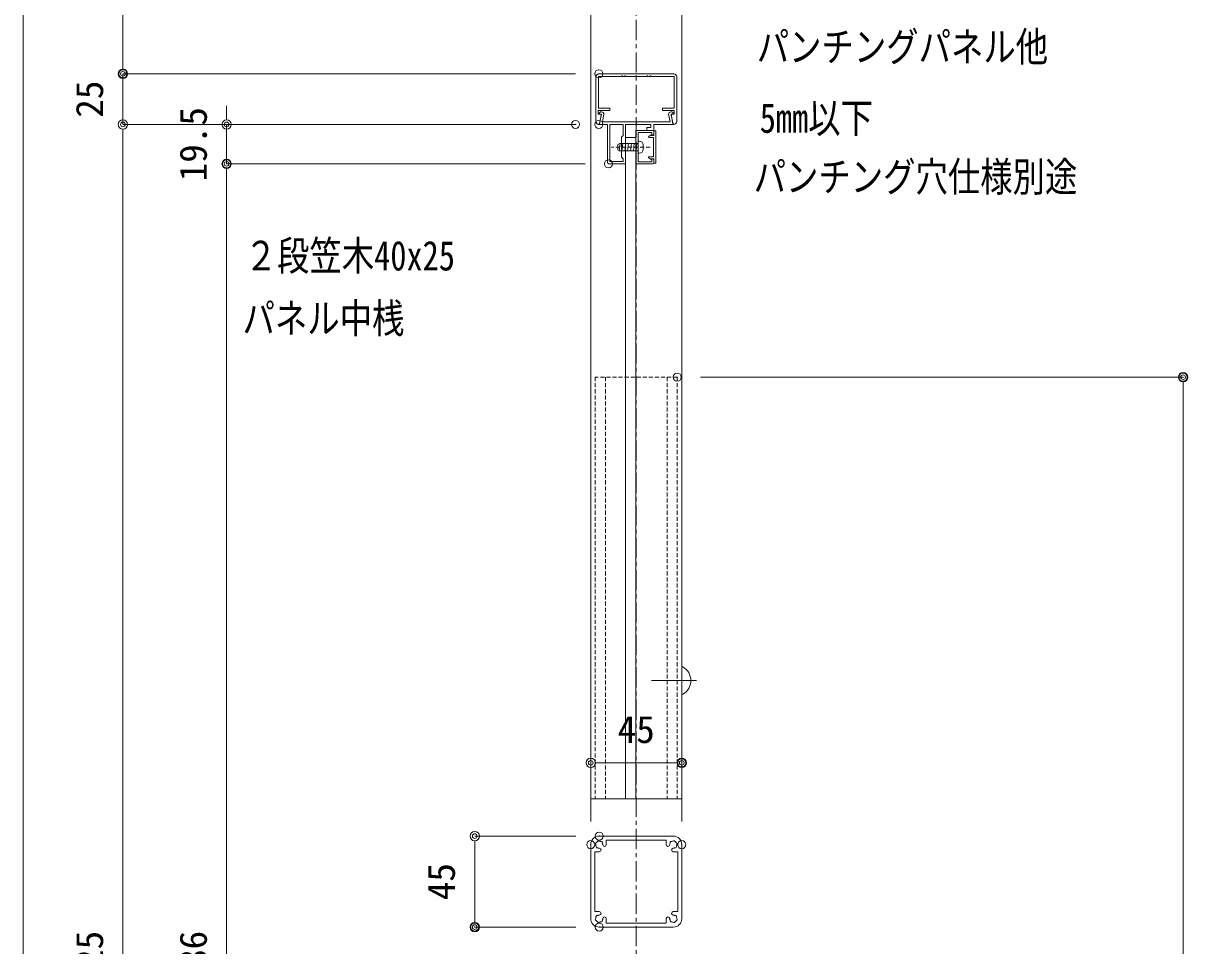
# Model space of a CAD drawing. Units: millimetres, scale not verified. Extents: x -1682 to 1682, y -1188 to 1188.
# Drawn here: x -136 to 440, y -164 to 292 of the extents above; entities that cross this region are included whole.
import ezdxf
from ezdxf.enums import TextEntityAlignment as Align

# ---------------------------------------------------------------- set-up
doc = ezdxf.new("R2010")
doc.units = ezdxf.units.MM
doc.header["$LTSCALE"] = 8
doc.header["$PDMODE"] = 32
doc.header["$PDSIZE"] = 4
doc.linetypes.add('USER1', pattern=[2, 1.25, -0.25, 0.25, -0.25])
doc.linetypes.add('USER3', pattern=[0.375, 0.25, -0.125])
for name, color, linetype, lineweight in [('0-0_0', 7, 'Continuous', 18), ('0-1_DEFPOINTS', 7, 'Continuous', 18), ('0-4_アンカー', 4, 'Continuous', 18), ('0-A_6ﾊｯﾁﾝｸﾞ', 4, 'Continuous', 18), ('0-B_51破線ｱﾙﾐ', 3, 'USER3', 18), ('0-C_2躯体線', 4, 'Continuous', 18), ('0-E_3中心線', 2, 'USER1', 18), ('0-F_41ｱﾙﾐ', 6, 'Continuous', 18), ('1-0_1手摺寸法', 3, 'Continuous', 18), ('1-1_42ｱﾙﾐ部品', 6, 'Continuous', 18), ('1-3_CYAN', 4, 'Continuous', 18)]:
    doc.layers.add(name, color=color, linetype=linetype, lineweight=lineweight)
doc.layers.add('0-2_笠木', color=7, linetype='Continuous')
doc.layers.add('0-3_MOJI', color=7, linetype='Continuous')
doc.styles.add('ＭＳ ゴシック', font='')
doc.styles.get('ＭＳ ゴシック').set_extended_font_data('MS Gothic')

# ---------------------------------------------------------------- blocks, each defined once
blk = doc.blocks.new('HK-013')
at = {"layer": '1-1_42ｱﾙﾐ部品'}
for p, q in [((-22.5, 18.3), (-22.5, -18.3)), ((-22.5, 18.3), (-22.5, 18.3)), ((18.3, 22.5), (-18.3, 22.5)), ((14.8, 20.5), (-14.8, 20.5)), ((-14.8, 20.5), (-14.8, 18.3)), ((14.8, 20.5), (14.8, 18.3)), ((22.5, 18.3), (22.5, -18.3)), ((-20.5, 14.8), (-20.5, -14.8)), ((-18.3, 14.8), (-20.5, 14.8)), ((18.3, 14.8), (20.5, 14.8)), ((20.5, 14.8), (20.5, -14.8)), ((-18.3, -14.8), (-20.5, -14.8)), ((18.3, -14.8), (20.5, -14.8)), ((-22.5, -18.3), (-22.5, -18.3)), ((18.3, -22.5), (-18.3, -22.5)), ((-14.8, -20.5), (-14.8, -18.3)), ((14.8, -20.5), (-14.8, -20.5)), ((14.8, -20.5), (14.8, -18.3))]:
    blk.add_line(p, q, dxfattribs=at)
for centre, radius, start, end in [((-18.3, 18.3), 4.2, 90, 180), ((-19.749, 18.688), 0.5, 165, 232.97569), ((-19.749, 18.688), 0.5, 97.02431, 165), ((-18.3, 18.3), 1.75, 180.35889, 195), ((-18.3, 18.3), 1.75, 195, 209.64111), ((-19.361, 17.239), 0.5, 157.02431, 225), ((-18.3, 18.3), 1.75, 135, 149.64111), ((-18.3, 18.3), 1.75, 120.35889, 135), ((-18.688, 19.749), 0.5, 105, 172.97569), ((-18.688, 19.749), 0.5, 37.02431, 105), ((-18.3, 18.3), 1.75, 75, 89.64111), ((-18.3, 18.3), 1.75, 60.35889, 75), ((-17.239, 19.361), 0.5, 45, 112.97569), ((-17.239, 19.361), 0.5, 337.02431, 45), ((-18.3, 18.3), 1.75, 15, 29.64111), ((-18.3, 18.3), 1.75, 0.35889, 15), ((-15.675, 18.3), 0.875, 180, 0), ((15.675, 18.3), 0.875, 180, 360), ((18.3, 18.3), 1.75, 165, 179.64111), ((18.3, 18.3), 1.75, 150.35889, 165), ((17.239, 19.361), 0.5, 135, 202.97569), ((17.239, 19.361), 0.5, 67.02431, 135), ((18.3, 18.3), 1.75, 105, 119.64111), ((18.3, 18.3), 1.75, 90.35889, 105), ((18.688, 19.749), 0.5, 75, 142.97569), ((18.3, 18.3), 4.2, 0, 90), ((18.688, 19.749), 0.5, 7.02431, 75), ((18.3, 18.3), 1.75, 45, 59.64111), ((18.3, 18.3), 1.75, 30.35889, 45), ((19.361, 17.239), 0.5, 315, 22.97569), ((19.749, 18.688), 0.5, 15, 82.97569), ((18.3, 18.3), 1.75, 330.35889, 345), ((18.3, 18.3), 1.75, 345, 359.64111), ((19.749, 18.688), 0.5, 307.02431, 15), ((-19.361, 17.239), 0.5, 225, 292.97569), ((-18.3, 18.3), 1.75, 240.35889, 255), ((-18.3, 18.3), 1.75, 255, 270), ((-18.3, 15.675), 0.875, 270, 90), ((18.3, 15.675), 0.875, 90, 270), ((18.3, 18.3), 1.75, 270, 285), ((18.3, 18.3), 1.75, 285, 299.64111), ((19.361, 17.239), 0.5, 247.02431, 315), ((-19.361, -17.239), 0.5, 135, 202.97569), ((-19.361, -17.239), 0.5, 67.02431, 135), ((-18.3, -18.3), 1.75, 105, 119.64111), ((-18.3, -18.3), 1.75, 90, 105), ((-18.3, -15.675), 0.875, 270, 90), ((18.3, -15.675), 0.875, 90, 270), ((18.3, -18.3), 1.75, 75, 90), ((18.3, -18.3), 1.75, 60.35889, 75), ((19.361, -17.239), 0.5, 45, 112.97569), ((19.361, -17.239), 0.5, 337.02431, 45), ((-18.3, -18.3), 4.2, 180, 270), ((-19.749, -18.688), 0.5, 127.02431, 195), ((-19.749, -18.688), 0.5, 195, 262.97569), ((-18.3, -18.3), 1.75, 165, 179.64111), ((-18.3, -18.3), 1.75, 150.35889, 165), ((-18.3, -18.3), 1.75, 210.35889, 225), ((-18.3, -18.3), 1.75, 225, 239.64111), ((-18.688, -19.749), 0.5, 187.02431, 255), ((-18.688, -19.749), 0.5, 255, 322.97569), ((-18.3, -18.3), 1.75, 270.35889, 285), ((-18.3, -18.3), 1.75, 285, 299.64111), ((-17.239, -19.361), 0.5, 247.02431, 315), ((-17.239, -19.361), 0.5, 315, 22.97569), ((-18.3, -18.3), 1.75, 330.35889, 345), ((-18.3, -18.3), 1.75, 345, 359.64111), ((-15.675, -18.3), 0.875, 360, 180), ((15.675, -18.3), 0.875, 0, 180), ((18.3, -18.3), 1.75, 180.35889, 195), ((18.3, -18.3), 1.75, 195, 209.64111), ((17.239, -19.361), 0.5, 157.02431, 225), ((17.239, -19.361), 0.5, 225, 292.97569), ((18.3, -18.3), 1.75, 240.35889, 255), ((18.3, -18.3), 1.75, 255, 269.64111), ((18.688, -19.749), 0.5, 217.02431, 285), ((18.3, -18.3), 4.2, 270, 360), ((18.688, -19.749), 0.5, 285, 352.97569), ((18.3, -18.3), 1.75, 300.35889, 315), ((18.3, -18.3), 1.75, 315, 329.64111), ((19.749, -18.688), 0.5, 277.02431, 345), ((18.3, -18.3), 1.75, 15, 29.64111), ((18.3, -18.3), 1.75, 0.35889, 15), ((19.749, -18.688), 0.5, 345, 52.97569)]:
    blk.add_arc(centre, radius, start, end, dxfattribs=at)
blk = doc.blocks.new('_ORIGIN2')
at = {"layer": '0-0_0'}
blk.add_line((-0.5, 0), (-1, 0), dxfattribs=at)
for radius in [0.5, 0.25]:
    blk.add_circle((0, 0), radius, dxfattribs=at)
blk = doc.blocks.new('D37')
at = {"layer": '0-1_DEFPOINTS'}
for p in [(290.586, 314.106), (229.053, 269.106), (290.586, 269.106)]:
    blk.add_point(p, dxfattribs=at)
at = {"layer": '1-0_1手摺寸法', "color": 7}
for p, q in [((279.086, 314.106), (229.053, 314.106)), ((229.053, 309.506), (229.053, 273.706)), ((279.086, 269.106), (229.053, 269.106))]:
    blk.add_line(p, q, dxfattribs=at)
at = {"layer": '1-0_1手摺寸法', "xscale": 4.6, "yscale": 4.6}
for p, rotation in [((229.053, 314.106), 90), ((229.053, 269.106), 270)]:
    blk.add_blockref('_ORIGIN2', p, dxfattribs=dict(at, rotation=rotation))
at = {"layer": '1-0_1手摺寸法', "color": 7, "style": 'ＭＳ ゴシック'}
blk.add_text('45', height=13.49, rotation=90, dxfattribs=at).set_placement((223.303, 282.406), align=Align.BOTTOM_LEFT)
blk = doc.blocks.new('D38')
at = {"layer": '0-1_DEFPOINTS'}
for p in [(331.386, 350.359), (286.386, 309.906), (331.386, 309.906)]:
    blk.add_point(p, dxfattribs=at)
at = {"layer": '1-0_1手摺寸法', "color": 7}
for p, q in [((286.386, 321.406), (286.386, 350.359)), ((290.986, 350.359), (326.786, 350.359)), ((331.386, 321.406), (331.386, 350.359))]:
    blk.add_line(p, q, dxfattribs=at)
at = {"layer": '1-0_1手摺寸法', "xscale": 4.6, "yscale": 4.6, "rotation": 180}
blk.add_blockref('_ORIGIN2', (286.386, 350.359), dxfattribs=at)
at = {"layer": '1-0_1手摺寸法', "xscale": 4.6, "yscale": 4.6}
blk.add_blockref('_ORIGIN2', (331.386, 350.359), dxfattribs=at)
at = {"layer": '1-0_1手摺寸法', "color": 7, "style": 'ＭＳ ゴシック'}
blk.add_text('45', height=13.49, dxfattribs=at).set_placement((299.686, 356.109), align=Align.BOTTOM_LEFT)
blk = doc.blocks.new('D40')
at = {"layer": '0-1_DEFPOINTS'}
for p in [(329.136, 541.05), (579.116, 541.05)]:
    blk.add_point(p, dxfattribs=at)
at = {"layer": '1-0_1手摺寸法', "color": 7}
for p, q in [((340.636, 541.05), (579.116, 541.05)), ((579.116, -254.35), (579.116, 536.45))]:
    blk.add_line(p, q, dxfattribs=at)
at = {"layer": '1-0_1手摺寸法', "xscale": 4.6, "yscale": 4.6, "rotation": 90}
blk.add_blockref('_ORIGIN2', (579.116, 541.05), dxfattribs=at)
blk = doc.blocks.new('HK-095')
at = {"layer": '0-F_41ｱﾙﾐ'}
for p, q in [((-10, 16.25), (-9, 16.25)), ((-9, 16.25), (-9, 14)), ((-9, 16), (-9, 14.431)), ((-8.292, 14.022), (-9, 14.431)), ((-9, 14), (-7.75, 14)), ((-8.8, 13), (-6.797, 13)), ((0, 16.5), (-8.5, 16.5)), ((-8, 15.5), (-8, 14.2)), ((-1.2, 15.5), (-8, 15.5)), ((-7.75, 14.1), (-7.75, 14)), ((-7.424, 14.255), (-6.552, 13.751)), ((-1.2, 15.5), (-1.2, 1)), ((0, 16.5), (0, 8.55)), ((0, 8.55), (-0.207, 8.419)), ((0, 8.55), (-0.207, 8.419)), ((0, 7.95), (-0.207, 8.081)), ((0, 7.95), (-0.207, 8.081)), ((0, 7.95), (0, 0)), ((-9, 2.5), (-7.75, 2.5)), ((-8.292, 2.478), (-9, 2.069)), ((-9, 0.5), (-9, 2.069)), ((0, 0), (-8.5, 0)), ((-8, 1), (-8, 2.3)), ((-1.2, 1), (-8, 1)), ((-7.75, 2.4), (-7.75, 2.5)), ((-7.424, 2.245), (-6.552, 2.749))]:
    blk.add_line(p, q, dxfattribs=at)
for points in [[(-10, 16.25), (-10, 0.25), (-9, 0.25)], [(-8.8, 13), (-8.8, 3.5), (-6.797, 3.5)], [(-9, 2.5), (-9, 0.25), (-9, 2.5)]]:
    blk.add_lwpolyline(points, dxfattribs=at)
for centre, radius, start, end in [((-8.5, 16), 0.5, 90, 180), ((-8.2, 14.2), 0.2, 237.42987, 0), ((-7.55, 14.1), 0.2, 50.79295, 180), ((-6.754, 13.402), 0.404, 263.84349, 60.07532), ((-0.1, 8.25), 0.2, 122.33353, 237.66647), ((-0.1, 8.25), 0.2, 122.33353, 237.66647), ((-8.5, 0.5), 0.5, 180, 270), ((-8.2, 2.3), 0.2, 0, 122.57013), ((-7.55, 2.4), 0.2, 180, 309.20705), ((-6.754, 3.098), 0.404, 299.92468, 96.15651)]:
    blk.add_arc(centre, radius, start, end, dxfattribs=at)
blk = doc.blocks.new('A$C43F735A4')
at = {"layer": '0-A_6ﾊｯﾁﾝｸﾞ'}
for p, q in [((5, 15.421), (1, 14.952)), ((5, 15.421), (1, 14.952)), ((5, 14.011), (1, 13.542)), ((5, 14.011), (1, 13.542)), ((5, 12.602), (1, 12.132)), ((5, 12.602), (1, 12.132)), ((1.25, 14.993), (1.664, 15.993)), ((1.25, 5.993), (1.25, 14.993)), ((4.336, 15.993), (1.664, 15.993)), ((4.75, 14.993), (4.336, 15.993)), ((4.75, 5.993), (4.75, 14.993)), ((0, 5.493), (0, 5.793)), ((5.8, 5.993), (0.2, 5.993)), ((5, 11.192), (1, 10.723)), ((5, 11.192), (1, 10.723)), ((5, 9.782), (1, 9.313)), ((5, 9.782), (1, 9.313)), ((5, 8.373), (1, 7.904)), ((5, 8.373), (1, 7.904)), ((5, 7.055), (1, 6.586)), ((5, 7.055), (1, 6.586)), ((6, 5.493), (6, 5.793)), ((4, 3.493), (2, 3.493))]:
    blk.add_line(p, q, dxfattribs=at)
for centre, radius, start, end in [((0.2, 5.793), 0.2, 90, 180), ((5.8, 5.793), 0.2, 0, 90), ((2, 5.493), 2, 180, 270), ((4, 5.493), 2, 270, 0)]:
    blk.add_arc(centre, radius, start, end, dxfattribs=at)
at = {"layer": '0-B_51破線ｱﾙﾐ'}
blk.add_line((3, 0), (3, 19.154), dxfattribs=at)
blk = doc.blocks.new('D63')
at = {"layer": '1-0_1手摺寸法', "color": 7}
blk.add_line((5.952, 836.45), (5.952, -254.35), dxfattribs=at)
blk = doc.blocks.new('D64')
at = {"layer": '0-1_DEFPOINTS'}
blk.add_point((290.386, 666.05), dxfattribs=at)
at = {"layer": '1-0_1手摺寸法', "color": 7}
for p, q in [((278.886, 666.05), (55.176, 666.05)), ((55.176, 661.45), (55.176, -154.35))]:
    blk.add_line(p, q, dxfattribs=at)
at = {"layer": '1-0_1手摺寸法', "xscale": 4.6, "yscale": 4.6, "rotation": 90}
blk.add_blockref('_ORIGIN2', (55.176, 666.05), dxfattribs=at)
at = {"layer": '1-0_1手摺寸法', "color": 7, "style": 'ＭＳ ゴシック'}
blk.add_text('825', height=13.49, rotation=90, dxfattribs=at).set_placement((49.426, 239.75), align=Align.BOTTOM_LEFT)
blk = doc.blocks.new('D77')
at = {"layer": '0-1_DEFPOINTS'}
for p in [(278.886, 666.05), (106.451, 646.55), (295.136, 646.55)]:
    blk.add_point(p, dxfattribs=at)
at = {"layer": '1-0_1手摺寸法', "color": 7}
for p, q in [((106.451, 670.65), (106.451, 675.25)), ((267.386, 666.05), (106.451, 666.05)), ((106.451, 666.05), (106.451, 646.55)), ((283.636, 646.55), (106.451, 646.55)), ((106.451, 641.95), (106.451, 637.35))]:
    blk.add_line(p, q, dxfattribs=at)
at = {"layer": '1-0_1手摺寸法', "xscale": 4.6, "yscale": 4.6}
for p, rotation in [((106.451, 666.05), 270), ((106.451, 646.55), 90)]:
    blk.add_blockref('_ORIGIN2', p, dxfattribs=dict(at, rotation=rotation))
at = {"layer": '1-0_1手摺寸法', "color": 7, "style": 'ＭＳ ゴシック'}
blk.add_text('19.5', height=13.49, rotation=90, dxfattribs=at).set_placement((100.701, 637.9), align=Align.BOTTOM_LEFT)
blk = doc.blocks.new('D52')
at = {"layer": '0-1_DEFPOINTS'}
blk.add_point((295.136, 646.55), dxfattribs=at)
at = {"layer": '1-0_1手摺寸法', "color": 7}
for p, q in [((283.636, 646.55), (106.451, 646.55)), ((106.451, 641.95), (106.451, -134.85))]:
    blk.add_line(p, q, dxfattribs=at)
at = {"layer": '1-0_1手摺寸法', "xscale": 4.6, "yscale": 4.6, "rotation": 90}
blk.add_blockref('_ORIGIN2', (106.451, 646.55), dxfattribs=at)
at = {"layer": '1-0_1手摺寸法', "color": 7, "style": 'ＭＳ ゴシック'}
blk.add_text('786', height=13.49, rotation=90, dxfattribs=at).set_placement((100.701, 239.75), align=Align.BOTTOM_LEFT)
blk = doc.blocks.new('A$C5EFB2CC2')
at = {"layer": '0-F_41ｱﾙﾐ'}
for p, q in [((0, 23.5), (0, 1.5)), ((1.3, 23.7), (1.3, 8)), ((12.7, 23.7), (1.3, 23.7)), ((20, 25), (1.5, 25)), ((12.831, 23.907), (12.7, 23.7)), ((13.169, 23.907), (13.3, 23.7)), ((14.2, 23.7), (13.3, 23.7)), ((14.331, 23.907), (14.2, 23.7)), ((14.669, 23.907), (14.8, 23.7)), ((19.7, 23.7), (14.8, 23.7)), ((19.831, 23.907), (19.7, 23.7)), ((20, 25), (38.5, 25)), ((20.169, 23.907), (20.3, 23.7)), ((20.3, 23.7), (25.2, 23.7)), ((25.331, 23.907), (25.2, 23.7)), ((25.669, 23.907), (25.8, 23.7)), ((25.8, 23.7), (26.7, 23.7)), ((26.831, 23.907), (26.7, 23.7)), ((27.169, 23.907), (27.3, 23.7)), ((27.3, 23.7), (38.7, 23.7)), ((38.7, 23.7), (38.7, 8)), ((40, 23.5), (40, 1.5)), ((1.2, 6.8), (7, 6.8)), ((1.2, 6.8), (1.2, 5)), ((1.3, 8), (7, 8)), ((7, 8), (7, 6.8)), ((33, 8), (33, 6.8)), ((38.7, 8), (33, 8)), ((38.8, 6.8), (33, 6.8)), ((38.8, 6.8), (38.8, 5)), ((1.2, 5), (2.434, 5)), ((1.5, 0), (1.636, 0)), ((1.832, 0.161), (2.728, 4.641)), ((38.168, 0.161), (37.272, 4.641)), ((38.8, 5), (37.566, 5)), ((38.5, 0), (38.364, 0))]:
    blk.add_line(p, q, dxfattribs=at)
for centre, radius, start, end in [((1.5, 23.5), 1.5, 90, 180), ((13, 23.8), 0.2, 32.33353, 147.66647), ((14.5, 23.8), 0.2, 32.33353, 147.66647), ((20, 23.8), 0.2, 90, 147.66647), ((20, 23.8), 0.2, 32.33353, 90), ((25.5, 23.8), 0.2, 32.33353, 147.66647), ((27, 23.8), 0.2, 32.33353, 147.66647), ((38.5, 23.5), 1.5, 0, 90), ((1.5, 1.5), 1.5, 180, 270), ((1.636, 0.2), 0.2, 270, 348.69007), ((2.434, 4.7), 0.3, 348.69007, 90), ((37.566, 4.7), 0.3, 90, 191.30993), ((38.364, 0.2), 0.2, 191.30993, 270), ((38.5, 1.5), 1.5, 270, 0)]:
    blk.add_arc(centre, radius, start, end, dxfattribs=at)
blk = doc.blocks.new('D60')
at = {"layer": '0-1_DEFPOINTS'}
for p in [(55.176, 691.05), (290.386, 691.05), (290.386, 666.05)]:
    blk.add_point(p, dxfattribs=at)
at = {"layer": '1-0_1手摺寸法', "color": 7}
for p, q in [((55.176, 695.65), (55.176, 700.25)), ((278.886, 691.05), (55.176, 691.05)), ((55.176, 666.05), (55.176, 691.05)), ((278.886, 666.05), (55.176, 666.05)), ((55.176, 661.45), (55.176, 656.85))]:
    blk.add_line(p, q, dxfattribs=at)
at = {"layer": '1-0_1手摺寸法', "xscale": 4.6, "yscale": 4.6}
for p, rotation in [((55.176, 691.05), 270), ((55.176, 666.05), 90)]:
    blk.add_blockref('_ORIGIN2', p, dxfattribs=dict(at, rotation=rotation))
at = {"layer": '1-0_1手摺寸法', "color": 7, "style": 'ＭＳ ゴシック'}
blk.add_text('25', height=13.49, rotation=90, dxfattribs=at).set_placement((49.426, 669.35), align=Align.BOTTOM_LEFT)
blk = doc.blocks.new('D61')
at = {"layer": '0-1_DEFPOINTS'}
for p in [(55.176, 796.05), (278.886, 796.05), (290.386, 691.05)]:
    blk.add_point(p, dxfattribs=at)
at = {"layer": '1-0_1手摺寸法', "color": 7}
for p, q in [((267.386, 796.05), (55.176, 796.05)), ((55.176, 695.65), (55.176, 791.45)), ((278.886, 691.05), (55.176, 691.05))]:
    blk.add_line(p, q, dxfattribs=at)
at = {"layer": '1-0_1手摺寸法', "xscale": 4.6, "yscale": 4.6}
for p, rotation in [((55.176, 796.05), 90), ((55.176, 691.05), 270)]:
    blk.add_blockref('_ORIGIN2', p, dxfattribs=dict(at, rotation=rotation))
at = {"layer": '1-0_1手摺寸法', "color": 7, "style": 'ＭＳ ゴシック'}
blk.add_text('105', height=13.49, rotation=90, dxfattribs=at).set_placement((49.426, 729.75), align=Align.BOTTOM_LEFT)
blk = doc.blocks.new('A$C3EFD4DCF')
at = {"layer": '0-F_41ｱﾙﾐ'}
for p, q in [((0.2, 24.5), (1.3, 24.5)), ((1.3, 24.5), (0.348, 19.739)), ((2.524, 24.5), (1.764, 20.7)), ((34.476, 24.5), (35.236, 20.7)), ((35.7, 24.5), (36.652, 19.739)), ((36.8, 24.5), (35.7, 24.5)), ((4.25, 19.5), (0.544, 19.5)), ((35.236, 20.7), (1.764, 20.7)), ((4.25, 19.5), (4.25, 0.5)), ((12.05, 19.5), (5.45, 19.5)), ((5.45, 19.5), (5.45, 1.2)), ((12.05, 14.05), (12.05, 19.5)), ((13.25, 8.823), (13.25, 19.5)), ((17.927, 19.5), (13.25, 19.5)), ((18.4, 19.773), (17.927, 19.5)), ((18.6, 19.773), (19.073, 19.5)), ((25.75, 19.5), (19.073, 19.5)), ((23.75, 16.5), (23.75, 18)), ((27.25, 19.5), (36.456, 19.5)), ((27.25, 17), (27.25, 19.5)), ((11.25, 13.25), (12.05, 14.05)), ((11.25, 13.25), (11.25, 3.25)), ((26.75, 16.5), (23.75, 16.5)), ((12.977, 8.35), (13.25, 8.823)), ((12.977, 8.15), (13.25, 7.677)), ((13.25, 0), (13.25, 7.677)), ((4.75, 0), (13.25, 0)), ((5.45, 1.2), (12.05, 1.2)), ((11.25, 3.25), (12.05, 2.45)), ((12.05, 2.45), (12.05, 1.2))]:
    blk.add_line(p, q, dxfattribs=at)
blk.add_lwpolyline([(23.75, 18), (25.75, 18), (25.75, 19.5)], dxfattribs=at)
for centre in [(0.2, 24.7), (36.8, 24.7)]:
    blk.add_circle(centre, 0.2, dxfattribs=at)
for centre, radius, start, end in [((1.248, 24.422), 1.278, 3.51319, 167.42474), ((35.752, 24.422), 1.278, 12.57526, 176.48681), ((0.544, 19.7), 0.2, 168.69007, 270), ((18.5, 19.6), 0.2, 60, 120), ((36.456, 19.7), 0.2, 270, 11.30993), ((26.75, 17), 0.5, 270, 0), ((13.15, 8.25), 0.2, 150, 210), ((4.75, 0.5), 0.5, 180, 270)]:
    blk.add_arc(centre, radius, start, end, dxfattribs=at)

msp = doc.modelspace()

# ---------------------------------------------------------------- linework, layer by layer
at = {"layer": '0-0_0'}
for p, q in [((144.647, 372.107), (144.647, -91.386)), ((189.647, 372.107), (189.647, -91.386))]:
    msp.add_line(p, q, dxfattribs=at)
at = {"layer": '0-1_DEFPOINTS'}
msp.add_line((189.647, -91.386), (144.647, -91.386), dxfattribs=at)
at = {"layer": '0-4_アンカー', "linetype": 'USER3'}
for p, q in [((187.397, 117.107), (146.897, 117.107)), ((146.897, 117.107), (146.897, -91.386)), ((151.897, 117.107), (151.897, -91.386)), ((182.397, 117.107), (182.397, -91.386)), ((187.397, 117.107), (187.397, -91.386))]:
    msp.add_line(p, q, dxfattribs=at)
at = {"layer": '0-C_2躯体線'}
for p, q in [((189.647, -39.643), (189.647, -26.143)), ((190.147, -26.143), (189.647, -26.143)), ((174.706, -32.893), (196.963, -32.893)), ((190.147, -39.643), (189.647, -39.643))]:
    msp.add_line(p, q, dxfattribs=at)
msp.add_arc((186.452, -32.893), 7.695, 298.69866, 61.30134, dxfattribs=at)
at = {"layer": '0-E_3中心線'}
msp.add_line((167.147, 469.737), (167.147, -842.622), dxfattribs=at)
at = {"layer": '1-3_CYAN'}
msp.add_line((166.897, -91.386), (166.897, 235.668), dxfattribs=at)
msp.add_lwpolyline([(161.897, -91.386), (161.897, 235.668), (166.897, 235.668)], dxfattribs=at)

# ---------------------------------------------------------------- block references
at = {"layer": '0-2_笠木'}
msp.add_blockref('A$C3EFD4DCF', (148.647, 222.607), dxfattribs=at)
at = {"layer": '0-3_MOJI', "xscale": -1, "rotation": 90}
msp.add_blockref('A$C43F735A4', (174.09, 233.857), dxfattribs=at)
at = {"layer": '0-F_41ｱﾙﾐ', "xscale": -1}
msp.add_blockref('HK-013', (167.147, -132.336), dxfattribs=at)
at = {"layer": '1-0_1手摺寸法'}
for name, p in [('D63', (-141.739, -423.942)), ('D61', (-141.739, -423.942)), ('D60', (-141.739, -423.942)), ('A$C5EFB2CC2', (147.147, 242.107)), ('D77', (-141.739, -423.942)), ('D64', (-141.739, -423.942)), ('D52', (-141.739, -423.942)), ('D40', (-141.739, -423.942)), ('D38', (-141.739, -423.942)), ('D37', (-141.739, -423.942))]:
    msp.add_blockref(name, p, dxfattribs=at)
at = {"layer": '1-0_1手摺寸法', "rotation": 180}
msp.add_blockref('HK-095', (166.897, 239.107), dxfattribs=at)

# ---------------------------------------------------------------- texts
at = {"layer": '0-0_0', "style": 'ＭＳ ゴシック', "width": 0.8}
for s, p in [('パンチングパネル他', (226.706, 268.78)), ('5mm以下', (228.175, 233.556)), ('パンチング穴仕様別途', (225.161, 204.486)), ('２段笠木40x25', (-26.355, 165.482)), ('パネル中桟', (-27.428, 134.498))]:
    msp.add_text(s, height=14.66, dxfattribs=at).set_placement(p, align=Align.BOTTOM_LEFT)

doc.saveas('drawing.dxf')
